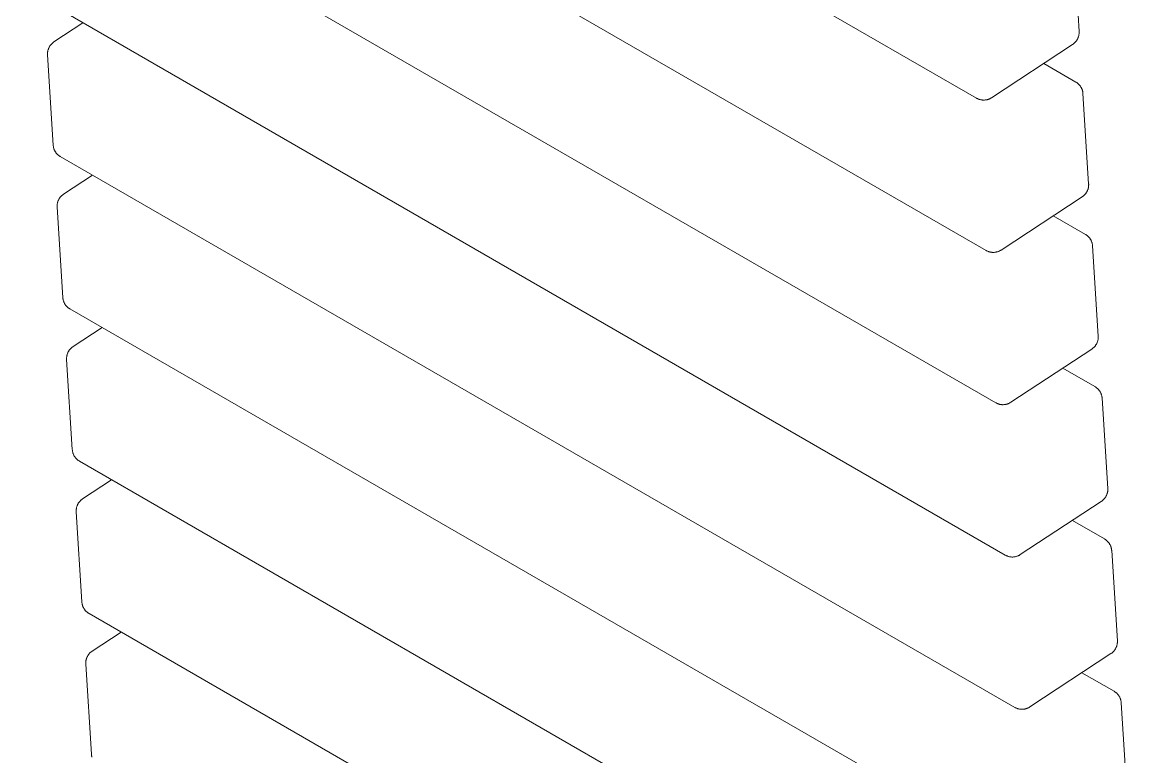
# Model space of a CAD drawing. Header units: millimetres. Extents: x -92 to 3826, y 8 to 2374.
# Drawn here: x 2465.2 to 2772.9, y 1404.3 to 1609.1 of the extents above; entities that cross this region are included whole.
import ezdxf

# ---------------------------------------------------------------- set-up
doc = ezdxf.new("R2010")
doc.units = ezdxf.units.MM
doc.layers.add('ZANO_R', color=7, linetype='Continuous', lineweight=0)

msp = doc.modelspace()

# ---------------------------------------------------------------- linework, layer by layer
at = {"layer": 'ZANO_R'}
for p, q in [((2731.04, 1587.86), (2465.17, 1741.37)), ((2733.71, 1545.42), (2467.83, 1698.92)), ((2736.37, 1502.97), (2470.5, 1656.47)), ((2758.03, 1631.59), (2759.61, 1606.43)), ((2739.03, 1460.53), (2473.16, 1614.03)), ((2474.05, 1603.54), (2482.12, 1608.86)), ((2473.82, 1603.38), (2473.93, 1603.47)), ((2473.93, 1603.47), (2474.05, 1603.54)), ((2758.54, 1603.45), (2758.44, 1603.36)), ((2758.63, 1603.55), (2758.54, 1603.45)), ((2758.72, 1603.66), (2758.63, 1603.55)), ((2758.8, 1603.76), (2758.72, 1603.66)), ((2758.88, 1603.87), (2758.8, 1603.76)), ((2758.96, 1603.99), (2758.88, 1603.87)), ((2759.03, 1604.1), (2758.96, 1603.99)), ((2759.1, 1604.22), (2759.03, 1604.1)), ((2759.16, 1604.34), (2759.1, 1604.22)), ((2759.22, 1604.46), (2759.16, 1604.34)), ((2759.28, 1604.58), (2759.22, 1604.46)), ((2759.33, 1604.71), (2759.28, 1604.58)), ((2759.38, 1604.83), (2759.33, 1604.71)), ((2759.42, 1604.96), (2759.38, 1604.83)), ((2759.46, 1605.09), (2759.42, 1604.96)), ((2759.5, 1605.22), (2759.46, 1605.09)), ((2759.53, 1605.35), (2759.5, 1605.22)), ((2759.55, 1605.49), (2759.53, 1605.35)), ((2759.57, 1605.62), (2759.55, 1605.49)), ((2759.59, 1605.76), (2759.57, 1605.62)), ((2759.6, 1605.89), (2759.59, 1605.76)), ((2759.61, 1606.03), (2759.6, 1605.89)), ((2759.61, 1606.43), (2759.61, 1606.3)), ((2759.61, 1606.3), (2759.61, 1606.16)), ((2759.61, 1606.16), (2759.61, 1606.03)), ((2472.25, 1600.36), (2472.26, 1600.49)), ((2472.25, 1600.22), (2472.25, 1600.36)), ((2472.26, 1600.49), (2472.27, 1600.63)), ((2472.27, 1600.63), (2472.28, 1600.76)), ((2472.28, 1600.76), (2472.31, 1600.9)), ((2472.31, 1600.9), (2472.33, 1601.03)), ((2472.33, 1601.03), (2472.36, 1601.16)), ((2472.36, 1601.16), (2472.4, 1601.29)), ((2472.4, 1601.29), (2472.44, 1601.42)), ((2472.44, 1601.42), (2472.48, 1601.55)), ((2472.48, 1601.55), (2472.53, 1601.68)), ((2472.53, 1601.68), (2472.58, 1601.8)), ((2472.58, 1601.8), (2472.64, 1601.93)), ((2472.64, 1601.93), (2472.7, 1602.05)), ((2472.7, 1602.05), (2472.76, 1602.17)), ((2472.76, 1602.17), (2472.83, 1602.28)), ((2472.83, 1602.28), (2472.9, 1602.4)), ((2472.9, 1602.4), (2472.98, 1602.51)), ((2472.98, 1602.51), (2473.06, 1602.62)), ((2473.06, 1602.62), (2473.14, 1602.73)), ((2473.14, 1602.73), (2473.23, 1602.83)), ((2473.23, 1602.83), (2473.32, 1602.93)), ((2473.32, 1602.93), (2473.42, 1603.03)), ((2473.42, 1603.03), (2473.51, 1603.12)), ((2473.51, 1603.12), (2473.61, 1603.21)), ((2473.61, 1603.21), (2473.72, 1603.3)), ((2473.72, 1603.3), (2473.82, 1603.38)), ((2757.81, 1602.84), (2735.24, 1587.99)), ((2757.92, 1602.92), (2757.81, 1602.84)), ((2758.03, 1603), (2757.92, 1602.92)), ((2758.14, 1603.08), (2758.03, 1603)), ((2758.24, 1603.17), (2758.14, 1603.08)), ((2758.35, 1603.26), (2758.24, 1603.17)), ((2758.44, 1603.36), (2758.35, 1603.26)), ((2472.25, 1600.09), (2472.25, 1600.22)), ((2472.25, 1599.95), (2472.25, 1600.09)), ((2473.83, 1574.8), (2472.25, 1599.95)), ((2749.74, 1597.53), (2758.7, 1592.35)), ((2758.7, 1592.35), (2758.82, 1592.28)), ((2758.82, 1592.28), (2758.93, 1592.21)), ((2758.93, 1592.21), (2759.04, 1592.13)), ((2759.04, 1592.13), (2759.15, 1592.05)), ((2759.15, 1592.05), (2759.26, 1591.97)), ((2759.26, 1591.97), (2759.36, 1591.88)), ((2759.36, 1591.88), (2759.46, 1591.79)), ((2759.46, 1591.79), (2759.56, 1591.69)), ((2759.56, 1591.69), (2759.65, 1591.59)), ((2759.65, 1591.59), (2759.74, 1591.49)), ((2759.74, 1591.49), (2759.83, 1591.39)), ((2759.83, 1591.39), (2759.91, 1591.28)), ((2759.91, 1591.28), (2759.99, 1591.17)), ((2759.99, 1591.17), (2760.06, 1591.06)), ((2760.06, 1591.06), (2760.13, 1590.94)), ((2760.13, 1590.94), (2760.2, 1590.82)), ((2760.2, 1590.82), (2760.27, 1590.7)), ((2760.27, 1590.7), (2760.32, 1590.58)), ((2760.32, 1590.58), (2760.38, 1590.46)), ((2760.38, 1590.46), (2760.43, 1590.33)), ((2760.43, 1590.33), (2760.48, 1590.2)), ((2760.48, 1590.2), (2760.52, 1590.07)), ((2760.52, 1590.07), (2760.56, 1589.94)), ((2760.56, 1589.94), (2760.59, 1589.81)), ((2760.59, 1589.81), (2760.62, 1589.68)), ((2760.62, 1589.68), (2760.65, 1589.55)), ((2760.65, 1589.55), (2760.67, 1589.41)), ((2760.67, 1589.41), (2760.68, 1589.28)), ((2760.68, 1589.28), (2760.69, 1589.14)), ((2760.69, 1589.14), (2762.27, 1563.99)), ((2731.16, 1587.8), (2731.04, 1587.86)), ((2731.29, 1587.73), (2731.16, 1587.8)), ((2731.41, 1587.68), (2731.29, 1587.73)), ((2731.54, 1587.62), (2731.41, 1587.68)), ((2731.67, 1587.57), (2731.54, 1587.62)), ((2731.8, 1587.53), (2731.67, 1587.57)), ((2731.93, 1587.49), (2731.8, 1587.53)), ((2732.06, 1587.45), (2731.93, 1587.49)), ((2732.2, 1587.42), (2732.06, 1587.45)), ((2732.33, 1587.39), (2732.2, 1587.42)), ((2732.47, 1587.37), (2732.33, 1587.39)), ((2732.61, 1587.35), (2732.47, 1587.37)), ((2732.74, 1587.34), (2732.61, 1587.35)), ((2732.88, 1587.33), (2732.74, 1587.34)), ((2733.02, 1587.33), (2732.88, 1587.33)), ((2733.16, 1587.33), (2733.02, 1587.33)), ((2733.3, 1587.34), (2733.16, 1587.33)), ((2733.43, 1587.35), (2733.3, 1587.34)), ((2733.57, 1587.36), (2733.43, 1587.35)), ((2733.71, 1587.38), (2733.57, 1587.36)), ((2733.84, 1587.41), (2733.71, 1587.38)), ((2733.98, 1587.44), (2733.84, 1587.41)), ((2734.11, 1587.47), (2733.98, 1587.44)), ((2734.25, 1587.51), (2734.11, 1587.47)), ((2734.38, 1587.56), (2734.25, 1587.51)), ((2734.51, 1587.61), (2734.38, 1587.56)), ((2734.63, 1587.66), (2734.51, 1587.61)), ((2734.76, 1587.72), (2734.63, 1587.66)), ((2734.88, 1587.78), (2734.76, 1587.72)), ((2735, 1587.84), (2734.88, 1587.78)), ((2735.12, 1587.91), (2735, 1587.84)), ((2735.24, 1587.99), (2735.12, 1587.91)), ((2473.84, 1574.66), (2473.83, 1574.8)), ((2473.86, 1574.53), (2473.84, 1574.66)), ((2473.88, 1574.39), (2473.86, 1574.53)), ((2473.9, 1574.26), (2473.88, 1574.39)), ((2473.93, 1574.13), (2473.9, 1574.26)), ((2473.96, 1573.99), (2473.93, 1574.13)), ((2474, 1573.86), (2473.96, 1573.99)), ((2474.05, 1573.74), (2474, 1573.86)), ((2474.09, 1573.61), (2474.05, 1573.74)), ((2474.14, 1573.48), (2474.09, 1573.61)), ((2474.2, 1573.36), (2474.14, 1573.48)), ((2474.26, 1573.24), (2474.2, 1573.36)), ((2474.32, 1573.12), (2474.26, 1573.24)), ((2474.39, 1573), (2474.32, 1573.12)), ((2474.46, 1572.88), (2474.39, 1573)), ((2474.54, 1572.77), (2474.46, 1572.88)), ((2474.61, 1572.66), (2474.54, 1572.77)), ((2474.7, 1572.55), (2474.61, 1572.66)), ((2474.78, 1572.45), (2474.7, 1572.55)), ((2474.87, 1572.35), (2474.78, 1572.45)), ((2474.97, 1572.25), (2474.87, 1572.35)), ((2475.06, 1572.15), (2474.97, 1572.25)), ((2475.16, 1572.06), (2475.06, 1572.15)), ((2475.27, 1571.97), (2475.16, 1572.06)), ((2475.37, 1571.89), (2475.27, 1571.97)), ((2475.48, 1571.8), (2475.37, 1571.89)), ((2475.59, 1571.73), (2475.48, 1571.8)), ((2475.71, 1571.65), (2475.59, 1571.73)), ((2475.82, 1571.58), (2475.71, 1571.65)), ((2741.7, 1418.08), (2475.82, 1571.58)), ((2476.71, 1561.1), (2484.78, 1566.41)), ((2762.27, 1563.45), (2762.25, 1563.31)), ((2762.27, 1563.99), (2762.28, 1563.85)), ((2762.28, 1563.72), (2762.27, 1563.58)), ((2762.27, 1563.58), (2762.27, 1563.45)), ((2762.28, 1563.85), (2762.28, 1563.72)), ((2475.81, 1560.28), (2475.89, 1560.38)), ((2475.89, 1560.38), (2475.99, 1560.49)), ((2475.99, 1560.49), (2476.08, 1560.58)), ((2476.08, 1560.58), (2476.18, 1560.68)), ((2476.18, 1560.68), (2476.28, 1560.77)), ((2476.28, 1560.77), (2476.38, 1560.86)), ((2476.38, 1560.86), (2476.49, 1560.94)), ((2476.49, 1560.94), (2476.6, 1561.02)), ((2476.6, 1561.02), (2476.71, 1561.1)), ((2760.48, 1560.4), (2737.9, 1545.54)), ((2760.59, 1560.47), (2760.48, 1560.4)), ((2760.7, 1560.55), (2760.59, 1560.47)), ((2760.8, 1560.64), (2760.7, 1560.55)), ((2760.91, 1560.72), (2760.8, 1560.64)), ((2761.01, 1560.82), (2760.91, 1560.72)), ((2761.11, 1560.91), (2761.01, 1560.82)), ((2761.2, 1561.01), (2761.11, 1560.91)), ((2761.29, 1561.11), (2761.2, 1561.01)), ((2761.38, 1561.21), (2761.29, 1561.11)), ((2761.46, 1561.32), (2761.38, 1561.21)), ((2761.54, 1561.43), (2761.46, 1561.32)), ((2761.62, 1561.54), (2761.54, 1561.43)), ((2761.69, 1561.65), (2761.62, 1561.54)), ((2761.76, 1561.77), (2761.69, 1561.65)), ((2761.83, 1561.89), (2761.76, 1561.77)), ((2761.89, 1562.01), (2761.83, 1561.89)), ((2761.94, 1562.14), (2761.89, 1562.01)), ((2761.99, 1562.26), (2761.94, 1562.14)), ((2762.04, 1562.39), (2761.99, 1562.26)), ((2762.09, 1562.52), (2762.04, 1562.39)), ((2762.13, 1562.65), (2762.09, 1562.52)), ((2762.16, 1562.78), (2762.13, 1562.65)), ((2762.19, 1562.91), (2762.16, 1562.78)), ((2762.22, 1563.04), (2762.19, 1562.91)), ((2762.24, 1563.18), (2762.22, 1563.04)), ((2762.25, 1563.31), (2762.24, 1563.18)), ((2474.91, 1557.91), (2474.92, 1558.05)), ((2474.91, 1557.78), (2474.91, 1557.91)), ((2474.91, 1557.64), (2474.91, 1557.78)), ((2474.92, 1557.5), (2474.91, 1557.64)), ((2474.92, 1558.05), (2474.93, 1558.18)), ((2476.5, 1532.35), (2474.92, 1557.5)), ((2474.93, 1558.18), (2474.95, 1558.32)), ((2474.95, 1558.32), (2474.97, 1558.45)), ((2474.97, 1558.45), (2475, 1558.58)), ((2475, 1558.58), (2475.03, 1558.72)), ((2475.03, 1558.72), (2475.06, 1558.85)), ((2475.06, 1558.85), (2475.1, 1558.98)), ((2475.1, 1558.98), (2475.14, 1559.1)), ((2475.14, 1559.1), (2475.19, 1559.23)), ((2475.19, 1559.23), (2475.24, 1559.36)), ((2475.24, 1559.36), (2475.3, 1559.48)), ((2475.3, 1559.48), (2475.36, 1559.6)), ((2475.36, 1559.6), (2475.43, 1559.72)), ((2475.43, 1559.72), (2475.49, 1559.84)), ((2475.49, 1559.84), (2475.57, 1559.95)), ((2475.57, 1559.95), (2475.64, 1560.06)), ((2475.64, 1560.06), (2475.72, 1560.17)), ((2475.72, 1560.17), (2475.81, 1560.28)), ((2752.4, 1555.08), (2761.36, 1549.91)), ((2761.36, 1549.91), (2761.48, 1549.84)), ((2761.48, 1549.84), (2761.59, 1549.77)), ((2761.59, 1549.77), (2761.7, 1549.69)), ((2761.7, 1549.69), (2761.81, 1549.61)), ((2761.81, 1549.61), (2761.92, 1549.52)), ((2761.92, 1549.52), (2762.02, 1549.43)), ((2762.02, 1549.43), (2762.12, 1549.34)), ((2762.12, 1549.34), (2762.22, 1549.25)), ((2762.22, 1549.25), (2762.31, 1549.15)), ((2762.31, 1549.15), (2762.4, 1549.05)), ((2762.4, 1549.05), (2762.49, 1548.94)), ((2762.49, 1548.94), (2762.57, 1548.83)), ((2762.57, 1548.83), (2762.65, 1548.72)), ((2762.65, 1548.72), (2762.73, 1548.61)), ((2762.73, 1548.61), (2762.8, 1548.49)), ((2762.8, 1548.49), (2762.87, 1548.38)), ((2762.87, 1548.38), (2762.93, 1548.26)), ((2762.93, 1548.26), (2762.99, 1548.13)), ((2762.99, 1548.13), (2763.04, 1548.01)), ((2763.04, 1548.01), (2763.09, 1547.88)), ((2733.83, 1545.35), (2733.71, 1545.42)), ((2733.95, 1545.29), (2733.83, 1545.35)), ((2734.07, 1545.23), (2733.95, 1545.29)), ((2734.2, 1545.18), (2734.07, 1545.23)), ((2734.33, 1545.13), (2734.2, 1545.18)), ((2734.46, 1545.08), (2734.33, 1545.13)), ((2734.59, 1545.04), (2734.46, 1545.08)), ((2734.73, 1545), (2734.59, 1545.04)), ((2734.86, 1544.97), (2734.73, 1545)), ((2735, 1544.95), (2734.86, 1544.97)), ((2735.13, 1544.92), (2735, 1544.95)), ((2736.37, 1544.94), (2736.24, 1544.92)), ((2736.51, 1544.96), (2736.37, 1544.94)), ((2736.64, 1544.99), (2736.51, 1544.96)), ((2736.78, 1545.03), (2736.64, 1544.99)), ((2736.91, 1545.07), (2736.78, 1545.03)), ((2737.04, 1545.11), (2736.91, 1545.07)), ((2737.17, 1545.16), (2737.04, 1545.11)), ((2737.3, 1545.21), (2737.17, 1545.16)), ((2737.42, 1545.27), (2737.3, 1545.21)), ((2737.55, 1545.33), (2737.42, 1545.27)), ((2737.67, 1545.4), (2737.55, 1545.33)), ((2737.79, 1545.47), (2737.67, 1545.4)), ((2737.9, 1545.54), (2737.79, 1545.47)), ((2763.09, 1547.88), (2763.14, 1547.76)), ((2763.14, 1547.76), (2763.18, 1547.63)), ((2763.18, 1547.63), (2763.22, 1547.5)), ((2763.22, 1547.5), (2763.26, 1547.37)), ((2763.26, 1547.37), (2763.28, 1547.23)), ((2763.28, 1547.23), (2763.31, 1547.1)), ((2763.31, 1547.1), (2763.33, 1546.97)), ((2763.33, 1546.97), (2763.34, 1546.83)), ((2763.34, 1546.83), (2763.35, 1546.7)), ((2763.35, 1546.7), (2764.93, 1521.54)), ((2735.27, 1544.91), (2735.13, 1544.92)), ((2735.41, 1544.89), (2735.27, 1544.91)), ((2735.55, 1544.89), (2735.41, 1544.89)), ((2735.68, 1544.88), (2735.55, 1544.89)), ((2735.82, 1544.88), (2735.68, 1544.88)), ((2735.96, 1544.89), (2735.82, 1544.88)), ((2736.1, 1544.9), (2735.96, 1544.89)), ((2736.24, 1544.92), (2736.1, 1544.9)), ((2476.51, 1532.22), (2476.5, 1532.35)), ((2476.52, 1532.08), (2476.51, 1532.22)), ((2476.54, 1531.95), (2476.52, 1532.08)), ((2476.57, 1531.81), (2476.54, 1531.95)), ((2476.59, 1531.68), (2476.57, 1531.81)), ((2476.63, 1531.55), (2476.59, 1531.68)), ((2476.67, 1531.42), (2476.63, 1531.55)), ((2476.71, 1531.29), (2476.67, 1531.42)), ((2476.76, 1531.16), (2476.71, 1531.29)), ((2476.81, 1531.04), (2476.76, 1531.16)), ((2476.86, 1530.91), (2476.81, 1531.04)), ((2476.92, 1530.79), (2476.86, 1530.91)), ((2476.98, 1530.67), (2476.92, 1530.79)), ((2477.05, 1530.55), (2476.98, 1530.67)), ((2477.12, 1530.44), (2477.05, 1530.55)), ((2477.2, 1530.32), (2477.12, 1530.44)), ((2477.28, 1530.21), (2477.2, 1530.32)), ((2477.36, 1530.11), (2477.28, 1530.21)), ((2477.45, 1530), (2477.36, 1530.11)), ((2477.54, 1529.9), (2477.45, 1530)), ((2477.63, 1529.8), (2477.54, 1529.9)), ((2477.73, 1529.71), (2477.63, 1529.8)), ((2477.83, 1529.61), (2477.73, 1529.71)), ((2477.93, 1529.53), (2477.83, 1529.61)), ((2478.04, 1529.44), (2477.93, 1529.53)), ((2478.15, 1529.36), (2478.04, 1529.44)), ((2478.26, 1529.28), (2478.15, 1529.36)), ((2478.37, 1529.21), (2478.26, 1529.28)), ((2478.49, 1529.14), (2478.37, 1529.21)), ((2744.36, 1375.64), (2478.49, 1529.14)), ((2479.37, 1518.65), (2487.45, 1523.96)), ((2764.82, 1520.33), (2764.79, 1520.2)), ((2764.85, 1520.46), (2764.82, 1520.33)), ((2764.88, 1520.6), (2764.85, 1520.46)), ((2764.9, 1520.73), (2764.88, 1520.6)), ((2764.92, 1520.87), (2764.9, 1520.73)), ((2764.93, 1521), (2764.92, 1520.87)), ((2764.93, 1521.54), (2764.94, 1521.41)), ((2764.94, 1521.14), (2764.93, 1521)), ((2764.94, 1521.41), (2764.94, 1521.27)), ((2764.94, 1521.27), (2764.94, 1521.14)), ((2478.02, 1517.16), (2478.09, 1517.28)), ((2478.09, 1517.28), (2478.16, 1517.39)), ((2478.16, 1517.39), (2478.23, 1517.51)), ((2478.23, 1517.51), (2478.31, 1517.62)), ((2478.31, 1517.62), (2478.39, 1517.73)), ((2478.39, 1517.73), (2478.47, 1517.84)), ((2478.47, 1517.84), (2478.56, 1517.94)), ((2478.56, 1517.94), (2478.65, 1518.04)), ((2478.65, 1518.04), (2478.74, 1518.14)), ((2478.74, 1518.14), (2478.84, 1518.23)), ((2478.84, 1518.23), (2478.94, 1518.32)), ((2478.94, 1518.32), (2479.05, 1518.41)), ((2479.05, 1518.41), (2479.15, 1518.49)), ((2479.15, 1518.49), (2479.26, 1518.57)), ((2479.26, 1518.57), (2479.37, 1518.65)), ((2763.14, 1517.95), (2740.57, 1503.1)), ((2763.25, 1518.03), (2763.14, 1517.95)), ((2763.36, 1518.11), (2763.25, 1518.03)), ((2763.47, 1518.19), (2763.36, 1518.11)), ((2763.57, 1518.28), (2763.47, 1518.19)), ((2763.67, 1518.37), (2763.57, 1518.28)), ((2763.77, 1518.46), (2763.67, 1518.37)), ((2763.86, 1518.56), (2763.77, 1518.46)), ((2763.96, 1518.66), (2763.86, 1518.56)), ((2764.04, 1518.77), (2763.96, 1518.66)), ((2764.13, 1518.87), (2764.04, 1518.77)), ((2764.21, 1518.98), (2764.13, 1518.87)), ((2764.28, 1519.09), (2764.21, 1518.98)), ((2764.36, 1519.21), (2764.28, 1519.09)), ((2764.42, 1519.33), (2764.36, 1519.21)), ((2764.49, 1519.44), (2764.42, 1519.33)), ((2764.55, 1519.57), (2764.49, 1519.44)), ((2764.61, 1519.69), (2764.55, 1519.57)), ((2764.66, 1519.81), (2764.61, 1519.69)), ((2764.71, 1519.94), (2764.66, 1519.81)), ((2764.75, 1520.07), (2764.71, 1519.94)), ((2764.79, 1520.2), (2764.75, 1520.07)), ((2477.57, 1515.33), (2477.58, 1515.47)), ((2477.57, 1515.19), (2477.57, 1515.33)), ((2477.58, 1515.06), (2477.57, 1515.19)), ((2477.58, 1515.6), (2477.6, 1515.74)), ((2477.58, 1515.47), (2477.58, 1515.6)), ((2479.16, 1489.91), (2477.58, 1515.06)), ((2477.6, 1515.74), (2477.61, 1515.87)), ((2477.61, 1515.87), (2477.63, 1516)), ((2477.63, 1516), (2477.66, 1516.14)), ((2477.66, 1516.14), (2477.69, 1516.27)), ((2477.69, 1516.27), (2477.72, 1516.4)), ((2477.72, 1516.4), (2477.76, 1516.53)), ((2477.76, 1516.53), (2477.81, 1516.66)), ((2477.81, 1516.66), (2477.86, 1516.79)), ((2477.86, 1516.79), (2477.91, 1516.91)), ((2477.91, 1516.91), (2477.96, 1517.03)), ((2477.96, 1517.03), (2478.02, 1517.16)), ((2755.07, 1512.64), (2764.03, 1507.46)), ((2764.03, 1507.46), (2764.14, 1507.39)), ((2764.14, 1507.39), (2764.26, 1507.32)), ((2764.26, 1507.32), (2764.37, 1507.24)), ((2764.37, 1507.24), (2764.48, 1507.16)), ((2764.48, 1507.16), (2764.58, 1507.08)), ((2764.58, 1507.08), (2764.69, 1506.99)), ((2764.69, 1506.99), (2764.79, 1506.9)), ((2764.79, 1506.9), (2764.88, 1506.8)), ((2764.88, 1506.8), (2764.98, 1506.7)), ((2764.98, 1506.7), (2765.07, 1506.6)), ((2765.07, 1506.6), (2765.15, 1506.49)), ((2765.15, 1506.49), (2765.24, 1506.39)), ((2765.24, 1506.39), (2765.31, 1506.28)), ((2765.31, 1506.28), (2765.39, 1506.16)), ((2765.39, 1506.16), (2765.46, 1506.05)), ((2765.46, 1506.05), (2765.53, 1505.93)), ((2765.53, 1505.93), (2765.59, 1505.81)), ((2765.59, 1505.81), (2765.65, 1505.69)), ((2765.65, 1505.69), (2765.71, 1505.56)), ((2765.71, 1505.56), (2765.76, 1505.44)), ((2765.76, 1505.44), (2765.8, 1505.31)), ((2765.8, 1505.31), (2765.85, 1505.18)), ((2765.85, 1505.18), (2765.89, 1505.05)), ((2765.89, 1505.05), (2765.92, 1504.92)), ((2765.92, 1504.92), (2765.95, 1504.79)), ((2736.49, 1502.91), (2736.37, 1502.97)), ((2736.61, 1502.84), (2736.49, 1502.91)), ((2736.74, 1502.78), (2736.61, 1502.84)), ((2736.87, 1502.73), (2736.74, 1502.78)), ((2736.99, 1502.68), (2736.87, 1502.73)), ((2737.12, 1502.64), (2736.99, 1502.68)), ((2737.26, 1502.59), (2737.12, 1502.64)), ((2737.39, 1502.56), (2737.26, 1502.59)), ((2737.52, 1502.53), (2737.39, 1502.56)), ((2737.66, 1502.5), (2737.52, 1502.53)), ((2737.8, 1502.48), (2737.66, 1502.5)), ((2737.93, 1502.46), (2737.8, 1502.48)), ((2738.07, 1502.45), (2737.93, 1502.46)), ((2738.21, 1502.44), (2738.07, 1502.45)), ((2738.35, 1502.44), (2738.21, 1502.44)), ((2738.49, 1502.44), (2738.35, 1502.44)), ((2738.62, 1502.45), (2738.49, 1502.44)), ((2738.76, 1502.46), (2738.62, 1502.45)), ((2738.9, 1502.47), (2738.76, 1502.46)), ((2739.04, 1502.49), (2738.9, 1502.47)), ((2739.17, 1502.52), (2739.04, 1502.49)), ((2739.31, 1502.55), (2739.17, 1502.52)), ((2739.44, 1502.58), (2739.31, 1502.55)), ((2739.57, 1502.62), (2739.44, 1502.58)), ((2739.7, 1502.67), (2739.57, 1502.62)), ((2739.83, 1502.71), (2739.7, 1502.67)), ((2739.96, 1502.77), (2739.83, 1502.71)), ((2740.09, 1502.82), (2739.96, 1502.77)), ((2740.21, 1502.89), (2740.09, 1502.82)), ((2740.33, 1502.95), (2740.21, 1502.89)), ((2740.45, 1503.02), (2740.33, 1502.95)), ((2740.57, 1503.1), (2740.45, 1503.02)), ((2765.95, 1504.79), (2765.97, 1504.65)), ((2765.97, 1504.65), (2765.99, 1504.52)), ((2765.99, 1504.52), (2766.01, 1504.39)), ((2766.01, 1504.39), (2766.02, 1504.25)), ((2766.02, 1504.25), (2767.6, 1479.1)), ((2479.17, 1489.77), (2479.16, 1489.91)), ((2479.18, 1489.64), (2479.17, 1489.77)), ((2479.2, 1489.5), (2479.18, 1489.64)), ((2479.23, 1489.37), (2479.2, 1489.5)), ((2479.26, 1489.23), (2479.23, 1489.37)), ((2479.29, 1489.1), (2479.26, 1489.23)), ((2479.33, 1488.97), (2479.29, 1489.1)), ((2479.37, 1488.84), (2479.33, 1488.97)), ((2479.42, 1488.72), (2479.37, 1488.84)), ((2479.47, 1488.59), (2479.42, 1488.72)), ((2479.53, 1488.47), (2479.47, 1488.59)), ((2479.58, 1488.34), (2479.53, 1488.47)), ((2479.65, 1488.22), (2479.58, 1488.34)), ((2479.72, 1488.11), (2479.65, 1488.22)), ((2479.79, 1487.99), (2479.72, 1488.11)), ((2479.86, 1487.88), (2479.79, 1487.99)), ((2479.94, 1487.77), (2479.86, 1487.88)), ((2480.02, 1487.66), (2479.94, 1487.77)), ((2480.11, 1487.56), (2480.02, 1487.66)), ((2480.2, 1487.45), (2480.11, 1487.56)), ((2480.29, 1487.36), (2480.2, 1487.45)), ((2480.39, 1487.26), (2480.29, 1487.36)), ((2480.49, 1487.17), (2480.39, 1487.26)), ((2480.59, 1487.08), (2480.49, 1487.17)), ((2480.7, 1486.99), (2480.59, 1487.08)), ((2480.81, 1486.91), (2480.7, 1486.99)), ((2480.92, 1486.84), (2480.81, 1486.91)), ((2481.03, 1486.76), (2480.92, 1486.84)), ((2481.15, 1486.69), (2481.03, 1486.76)), ((2747.02, 1333.19), (2481.15, 1486.69)), ((2482.04, 1476.2), (2490.11, 1481.52)), ((2767.27, 1477.24), (2767.21, 1477.12)), ((2767.32, 1477.37), (2767.27, 1477.24)), ((2767.37, 1477.5), (2767.32, 1477.37)), ((2767.41, 1477.62), (2767.37, 1477.5)), ((2767.45, 1477.75), (2767.41, 1477.62)), ((2767.49, 1477.89), (2767.45, 1477.75)), ((2767.52, 1478.02), (2767.49, 1477.89)), ((2767.54, 1478.15), (2767.52, 1478.02)), ((2767.57, 1478.28), (2767.54, 1478.15)), ((2767.58, 1478.42), (2767.57, 1478.28)), ((2767.59, 1478.55), (2767.58, 1478.42)), ((2767.6, 1478.69), (2767.59, 1478.55)), ((2767.6, 1479.1), (2767.6, 1478.96)), ((2767.6, 1478.96), (2767.6, 1478.83)), ((2767.6, 1478.83), (2767.6, 1478.69)), ((2480.43, 1474.09), (2480.47, 1474.21)), ((2480.47, 1474.21), (2480.52, 1474.34)), ((2480.52, 1474.34), (2480.57, 1474.47)), ((2480.57, 1474.47), (2480.63, 1474.59)), ((2480.63, 1474.59), (2480.69, 1474.71)), ((2480.69, 1474.71), (2480.75, 1474.83)), ((2480.75, 1474.83), (2480.82, 1474.95)), ((2480.82, 1474.95), (2480.89, 1475.06)), ((2480.89, 1475.06), (2480.97, 1475.17)), ((2480.97, 1475.17), (2481.05, 1475.28)), ((2481.05, 1475.28), (2481.13, 1475.39)), ((2481.13, 1475.39), (2481.22, 1475.49)), ((2481.22, 1475.49), (2481.31, 1475.59)), ((2481.31, 1475.59), (2481.41, 1475.69)), ((2481.41, 1475.69), (2481.5, 1475.79)), ((2481.5, 1475.79), (2481.61, 1475.88)), ((2481.61, 1475.88), (2481.71, 1475.96)), ((2481.71, 1475.96), (2481.82, 1476.05)), ((2481.82, 1476.05), (2481.93, 1476.13)), ((2481.93, 1476.13), (2482.04, 1476.2)), ((2765.8, 1475.5), (2743.23, 1460.65)), ((2765.92, 1475.58), (2765.8, 1475.5)), ((2766.02, 1475.66), (2765.92, 1475.58)), ((2766.13, 1475.75), (2766.02, 1475.66)), ((2766.24, 1475.83), (2766.13, 1475.75)), ((2766.34, 1475.92), (2766.24, 1475.83)), ((2766.43, 1476.02), (2766.34, 1475.92)), ((2766.53, 1476.12), (2766.43, 1476.02)), ((2766.62, 1476.22), (2766.53, 1476.12)), ((2766.71, 1476.32), (2766.62, 1476.22)), ((2766.79, 1476.43), (2766.71, 1476.32)), ((2766.87, 1476.54), (2766.79, 1476.43)), ((2766.95, 1476.65), (2766.87, 1476.54)), ((2767.02, 1476.76), (2766.95, 1476.65)), ((2767.09, 1476.88), (2767.02, 1476.76)), ((2767.15, 1477), (2767.09, 1476.88)), ((2767.21, 1477.12), (2767.15, 1477)), ((2480.24, 1473.02), (2480.25, 1473.16)), ((2480.24, 1472.88), (2480.24, 1473.02)), ((2480.24, 1472.75), (2480.24, 1472.88)), ((2480.24, 1472.61), (2480.24, 1472.75)), ((2481.82, 1447.46), (2480.24, 1472.61)), ((2480.25, 1473.16), (2480.26, 1473.29)), ((2480.26, 1473.29), (2480.28, 1473.42)), ((2480.28, 1473.42), (2480.3, 1473.56)), ((2480.3, 1473.56), (2480.32, 1473.69)), ((2480.32, 1473.69), (2480.35, 1473.82)), ((2480.35, 1473.82), (2480.39, 1473.96)), ((2480.39, 1473.96), (2480.43, 1474.09)), ((2757.73, 1470.19), (2766.69, 1465.02)), ((2766.69, 1465.02), (2766.81, 1464.95)), ((2766.81, 1464.95), (2766.92, 1464.87)), ((2766.92, 1464.87), (2767.03, 1464.8)), ((2767.03, 1464.8), (2767.14, 1464.72)), ((2767.14, 1464.72), (2767.25, 1464.63)), ((2767.25, 1464.63), (2767.35, 1464.54)), ((2767.35, 1464.54), (2767.45, 1464.45)), ((2767.45, 1464.45), (2767.55, 1464.35)), ((2767.55, 1464.35), (2767.64, 1464.26)), ((2767.64, 1464.26), (2767.73, 1464.15)), ((2767.73, 1464.15), (2767.82, 1464.05)), ((2767.82, 1464.05), (2767.9, 1463.94)), ((2767.9, 1463.94), (2767.98, 1463.83)), ((2767.98, 1463.83), (2768.05, 1463.72)), ((2768.05, 1463.72), (2768.12, 1463.6)), ((2768.12, 1463.6), (2768.19, 1463.49)), ((2768.19, 1463.49), (2768.26, 1463.37)), ((2768.26, 1463.37), (2768.32, 1463.24)), ((2768.32, 1463.24), (2768.37, 1463.12)), ((2768.37, 1463.12), (2768.42, 1462.99)), ((2768.42, 1462.99), (2768.47, 1462.87)), ((2768.47, 1462.87), (2768.51, 1462.74)), ((2768.51, 1462.74), (2768.55, 1462.61)), ((2768.55, 1462.61), (2768.58, 1462.47)), ((2768.58, 1462.47), (2768.61, 1462.34)), ((2768.61, 1462.34), (2768.64, 1462.21)), ((2768.64, 1462.21), (2768.66, 1462.07)), ((2768.66, 1462.07), (2768.67, 1461.94)), ((2768.67, 1461.94), (2768.68, 1461.8)), ((2739.15, 1460.46), (2739.03, 1460.53)), ((2739.28, 1460.4), (2739.15, 1460.46)), ((2739.4, 1460.34), (2739.28, 1460.4)), ((2739.53, 1460.28), (2739.4, 1460.34)), ((2739.66, 1460.24), (2739.53, 1460.28)), ((2739.79, 1460.19), (2739.66, 1460.24)), ((2739.92, 1460.15), (2739.79, 1460.19)), ((2740.05, 1460.11), (2739.92, 1460.15)), ((2740.19, 1460.08), (2740.05, 1460.11)), ((2740.32, 1460.05), (2740.19, 1460.08)), ((2740.46, 1460.03), (2740.32, 1460.05)), ((2740.6, 1460.02), (2740.46, 1460.03)), ((2740.73, 1460), (2740.6, 1460.02)), ((2740.87, 1459.99), (2740.73, 1460)), ((2741.01, 1459.99), (2740.87, 1459.99)), ((2741.15, 1459.99), (2741.01, 1459.99)), ((2741.29, 1460), (2741.15, 1459.99)), ((2741.43, 1460.01), (2741.29, 1460)), ((2741.56, 1460.03), (2741.43, 1460.01)), ((2741.7, 1460.05), (2741.56, 1460.03)), ((2741.83, 1460.07), (2741.7, 1460.05)), ((2741.97, 1460.1), (2741.83, 1460.07)), ((2742.1, 1460.14), (2741.97, 1460.1)), ((2742.24, 1460.18), (2742.1, 1460.14)), ((2742.37, 1460.22), (2742.24, 1460.18)), ((2742.5, 1460.27), (2742.37, 1460.22)), ((2742.62, 1460.32), (2742.5, 1460.27)), ((2742.75, 1460.38), (2742.62, 1460.32)), ((2742.87, 1460.44), (2742.75, 1460.38)), ((2743, 1460.51), (2742.87, 1460.44)), ((2743.11, 1460.58), (2743, 1460.51)), ((2743.23, 1460.65), (2743.11, 1460.58)), ((2768.68, 1461.8), (2770.26, 1436.65)), ((2481.83, 1447.32), (2481.82, 1447.46)), ((2481.85, 1447.19), (2481.83, 1447.32)), ((2481.87, 1447.06), (2481.85, 1447.19)), ((2481.89, 1446.92), (2481.87, 1447.06)), ((2481.92, 1446.79), (2481.89, 1446.92)), ((2481.96, 1446.66), (2481.92, 1446.79)), ((2481.99, 1446.53), (2481.96, 1446.66)), ((2482.04, 1446.4), (2481.99, 1446.53)), ((2482.08, 1446.27), (2482.04, 1446.4)), ((2482.13, 1446.14), (2482.08, 1446.27)), ((2482.19, 1446.02), (2482.13, 1446.14)), ((2482.25, 1445.9), (2482.19, 1446.02)), ((2482.31, 1445.78), (2482.25, 1445.9)), ((2482.38, 1445.66), (2482.31, 1445.78)), ((2482.45, 1445.55), (2482.38, 1445.66)), ((2482.53, 1445.43), (2482.45, 1445.55)), ((2482.61, 1445.32), (2482.53, 1445.43)), ((2482.69, 1445.21), (2482.61, 1445.32)), ((2482.78, 1445.11), (2482.69, 1445.21)), ((2482.87, 1445.01), (2482.78, 1445.11)), ((2482.96, 1444.91), (2482.87, 1445.01)), ((2483.06, 1444.81), (2482.96, 1444.91)), ((2483.16, 1444.72), (2483.06, 1444.81)), ((2483.26, 1444.63), (2483.16, 1444.72)), ((2483.36, 1444.55), (2483.26, 1444.63)), ((2483.47, 1444.47), (2483.36, 1444.55)), ((2483.58, 1444.39), (2483.47, 1444.47)), ((2483.7, 1444.32), (2483.58, 1444.39)), ((2483.81, 1444.25), (2483.7, 1444.32)), ((2749.69, 1290.75), (2483.81, 1444.25)), ((2484.7, 1433.76), (2492.78, 1439.07)), ((2769.61, 1434.2), (2769.53, 1434.09)), ((2769.68, 1434.32), (2769.61, 1434.2)), ((2769.75, 1434.43), (2769.68, 1434.32)), ((2769.82, 1434.55), (2769.75, 1434.43)), ((2769.88, 1434.67), (2769.82, 1434.55)), ((2769.93, 1434.8), (2769.88, 1434.67)), ((2769.99, 1434.92), (2769.93, 1434.8)), ((2770.03, 1435.05), (2769.99, 1434.92)), ((2770.08, 1435.18), (2770.03, 1435.05)), ((2770.12, 1435.31), (2770.08, 1435.18)), ((2770.15, 1435.44), (2770.12, 1435.31)), ((2770.18, 1435.57), (2770.15, 1435.44)), ((2770.21, 1435.71), (2770.18, 1435.57)), ((2770.23, 1435.84), (2770.21, 1435.71)), ((2770.25, 1435.97), (2770.23, 1435.84)), ((2770.26, 1436.11), (2770.25, 1435.97)), ((2770.26, 1436.65), (2770.27, 1436.52)), ((2770.27, 1436.24), (2770.26, 1436.11)), ((2770.27, 1436.52), (2770.27, 1436.38)), ((2770.27, 1436.38), (2770.27, 1436.24)), ((2482.94, 1430.98), (2482.96, 1431.11)), ((2482.96, 1431.11), (2482.99, 1431.25)), ((2482.99, 1431.25), (2483.02, 1431.38)), ((2483.02, 1431.38), (2483.05, 1431.51)), ((2483.05, 1431.51), (2483.09, 1431.64)), ((2483.09, 1431.64), (2483.13, 1431.77)), ((2483.13, 1431.77), (2483.18, 1431.9)), ((2483.18, 1431.9), (2483.23, 1432.02)), ((2483.23, 1432.02), (2483.29, 1432.14)), ((2483.29, 1432.14), (2483.35, 1432.27)), ((2483.35, 1432.27), (2483.42, 1432.38)), ((2483.42, 1432.38), (2483.48, 1432.5)), ((2483.48, 1432.5), (2483.56, 1432.62)), ((2483.56, 1432.62), (2483.63, 1432.73)), ((2483.63, 1432.73), (2483.71, 1432.84)), ((2483.71, 1432.84), (2483.8, 1432.94)), ((2483.8, 1432.94), (2483.89, 1433.05)), ((2483.89, 1433.05), (2483.98, 1433.15)), ((2483.98, 1433.15), (2484.07, 1433.25)), ((2484.07, 1433.25), (2484.17, 1433.34)), ((2484.17, 1433.34), (2484.27, 1433.43)), ((2484.27, 1433.43), (2484.37, 1433.52)), ((2484.37, 1433.52), (2484.48, 1433.6)), ((2484.48, 1433.6), (2484.59, 1433.68)), ((2484.59, 1433.68), (2484.7, 1433.76)), ((2768.47, 1433.06), (2745.89, 1418.2)), ((2768.58, 1433.14), (2768.47, 1433.06)), ((2768.69, 1433.22), (2768.58, 1433.14)), ((2768.8, 1433.3), (2768.69, 1433.22)), ((2768.9, 1433.39), (2768.8, 1433.3)), ((2769, 1433.48), (2768.9, 1433.39)), ((2769.1, 1433.57), (2769, 1433.48)), ((2769.19, 1433.67), (2769.1, 1433.57)), ((2769.28, 1433.77), (2769.19, 1433.67)), ((2769.37, 1433.87), (2769.28, 1433.77)), ((2769.45, 1433.98), (2769.37, 1433.87)), ((2769.53, 1434.09), (2769.45, 1433.98)), ((2482.9, 1430.57), (2482.91, 1430.71)), ((2482.9, 1430.44), (2482.9, 1430.57)), ((2482.9, 1430.3), (2482.9, 1430.44)), ((2482.91, 1430.17), (2482.9, 1430.3)), ((2482.91, 1430.71), (2482.92, 1430.84)), ((2484.49, 1405.01), (2482.91, 1430.17)), ((2482.92, 1430.84), (2482.94, 1430.98)), ((2760.39, 1427.75), (2769.35, 1422.57)), ((2769.35, 1422.57), (2769.47, 1422.5)), ((2769.47, 1422.5), (2769.58, 1422.43)), ((2769.58, 1422.43), (2769.7, 1422.35)), ((2769.7, 1422.35), (2769.8, 1422.27)), ((2769.8, 1422.27), (2769.91, 1422.18)), ((2769.91, 1422.18), (2770.01, 1422.1)), ((2770.01, 1422.1), (2770.11, 1422)), ((2770.11, 1422), (2770.21, 1421.91)), ((2770.21, 1421.91), (2770.3, 1421.81)), ((2770.3, 1421.81), (2770.39, 1421.71)), ((2770.39, 1421.71), (2770.48, 1421.6)), ((2770.48, 1421.6), (2770.56, 1421.5)), ((2770.56, 1421.5), (2770.64, 1421.39)), ((2770.64, 1421.39), (2770.72, 1421.27)), ((2770.72, 1421.27), (2770.79, 1421.16)), ((2770.79, 1421.16), (2770.86, 1421.04)), ((2770.86, 1421.04), (2770.92, 1420.92)), ((2770.92, 1420.92), (2770.98, 1420.8)), ((2770.98, 1420.8), (2771.03, 1420.67)), ((2771.03, 1420.67), (2771.09, 1420.55)), ((2771.09, 1420.55), (2771.13, 1420.42)), ((2771.13, 1420.42), (2771.17, 1420.29)), ((2771.17, 1420.29), (2771.21, 1420.16)), ((2771.21, 1420.16), (2771.25, 1420.03)), ((2771.25, 1420.03), (2771.27, 1419.9)), ((2771.27, 1419.9), (2771.3, 1419.76)), ((2771.3, 1419.76), (2771.32, 1419.63)), ((2771.32, 1419.63), (2771.33, 1419.49)), ((2771.33, 1419.49), (2771.35, 1419.36)), ((2771.35, 1419.36), (2772.92, 1394.21)), ((2741.82, 1418.01), (2741.7, 1418.08)), ((2741.94, 1417.95), (2741.82, 1418.01)), ((2742.07, 1417.89), (2741.94, 1417.95)), ((2742.19, 1417.84), (2742.07, 1417.89)), ((2742.32, 1417.79), (2742.19, 1417.84)), ((2742.45, 1417.74), (2742.32, 1417.79)), ((2742.58, 1417.7), (2742.45, 1417.74)), ((2742.72, 1417.67), (2742.58, 1417.7)), ((2742.85, 1417.64), (2742.72, 1417.67)), ((2742.99, 1417.61), (2742.85, 1417.64)), ((2743.12, 1417.59), (2742.99, 1417.61)), ((2743.26, 1417.57), (2743.12, 1417.59)), ((2743.4, 1417.56), (2743.26, 1417.57)), ((2743.54, 1417.55), (2743.4, 1417.56)), ((2743.67, 1417.55), (2743.54, 1417.55)), ((2743.81, 1417.55), (2743.67, 1417.55)), ((2743.95, 1417.55), (2743.81, 1417.55)), ((2744.09, 1417.57), (2743.95, 1417.55)), ((2744.23, 1417.58), (2744.09, 1417.57)), ((2744.36, 1417.6), (2744.23, 1417.58)), ((2744.5, 1417.63), (2744.36, 1417.6)), ((2744.63, 1417.66), (2744.5, 1417.63)), ((2744.77, 1417.69), (2744.63, 1417.66)), ((2744.9, 1417.73), (2744.77, 1417.69)), ((2745.03, 1417.78), (2744.9, 1417.73)), ((2745.16, 1417.82), (2745.03, 1417.78)), ((2745.29, 1417.88), (2745.16, 1417.82)), ((2745.41, 1417.93), (2745.29, 1417.88)), ((2745.54, 1418), (2745.41, 1417.93)), ((2745.66, 1418.06), (2745.54, 1418)), ((2745.78, 1418.13), (2745.66, 1418.06)), ((2745.89, 1418.2), (2745.78, 1418.13)), ((2484.5, 1404.88), (2484.49, 1405.01)), ((2484.51, 1404.74), (2484.5, 1404.88)), ((2484.53, 1404.61), (2484.51, 1404.74)), ((2484.56, 1404.48), (2484.53, 1404.61)), ((2484.59, 1404.34), (2484.56, 1404.48)), ((2484.62, 1404.21), (2484.59, 1404.34))]:
    msp.add_line(p, q, dxfattribs=at)

doc.saveas('drawing.dxf')
